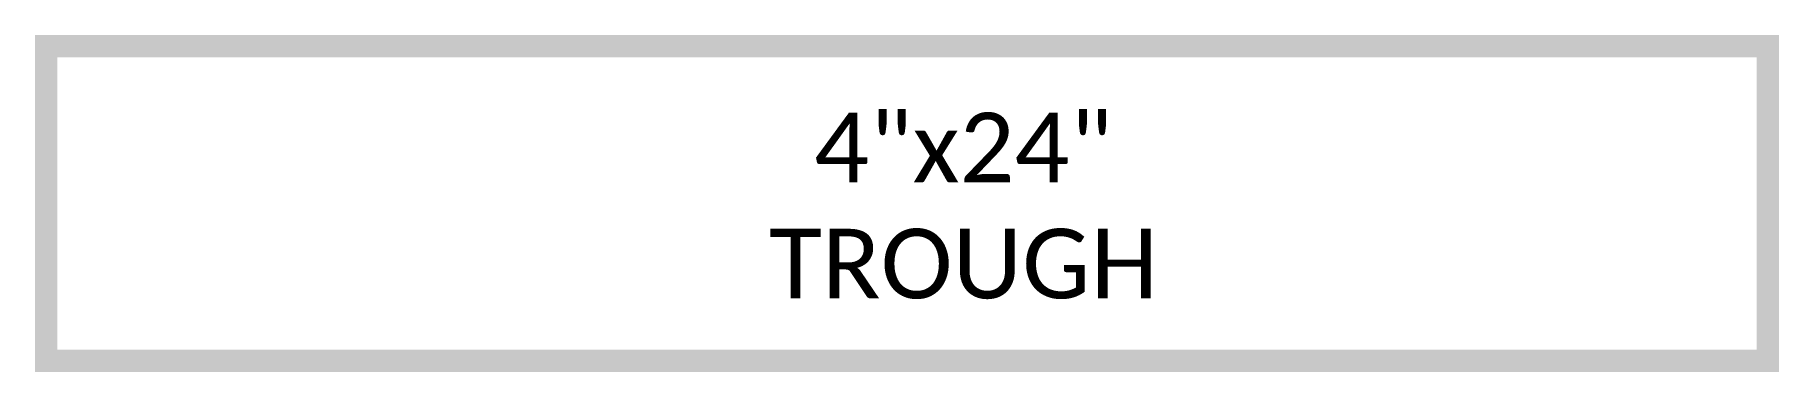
# Model space of a CAD drawing. Header units: feet. Extents: x -0.6 to 91.1, y -0.6 to 17.1.
import ezdxf

# ---------------------------------------------------------------- set-up
doc = ezdxf.new("R2010")
doc.units = ezdxf.units.FT
doc.header["$MEASUREMENT"] = 0
doc.styles.get("Standard").update_dxf_attribs({"font": 'calibri.ttf'})

msp = doc.modelspace()

# ---------------------------------------------------------------- wipeouts: each hides what was drawn before it
at = {"color": 7}
msp.add_wipeout([(0, 16.526), (90.521, 16.526), (90.521, 0), (0, 0)], dxfattribs=at)

# ---------------------------------------------------------------- next in the draw order: linework, layer by layer
at = {"lineweight": 50, "const_width": 1.185}
msp.add_lwpolyline([(90.521, 0), (0, 0), (0, 16.526), (90.521, 16.526)], close=True, dxfattribs=at)

# ---------------------------------------------------------------- next in the draw order: texts
at = {"color": 1, "insert": (48.233, 8.134), "char_height": 3.6576, "attachment_point": 5}
msp.add_mtext_dynamic_manual_height_columns('4"x24"  TROUGH ', width=0.47669, gutter_width=7.17, heights=[0], dxfattribs=at)

doc.saveas('drawing.dxf')
